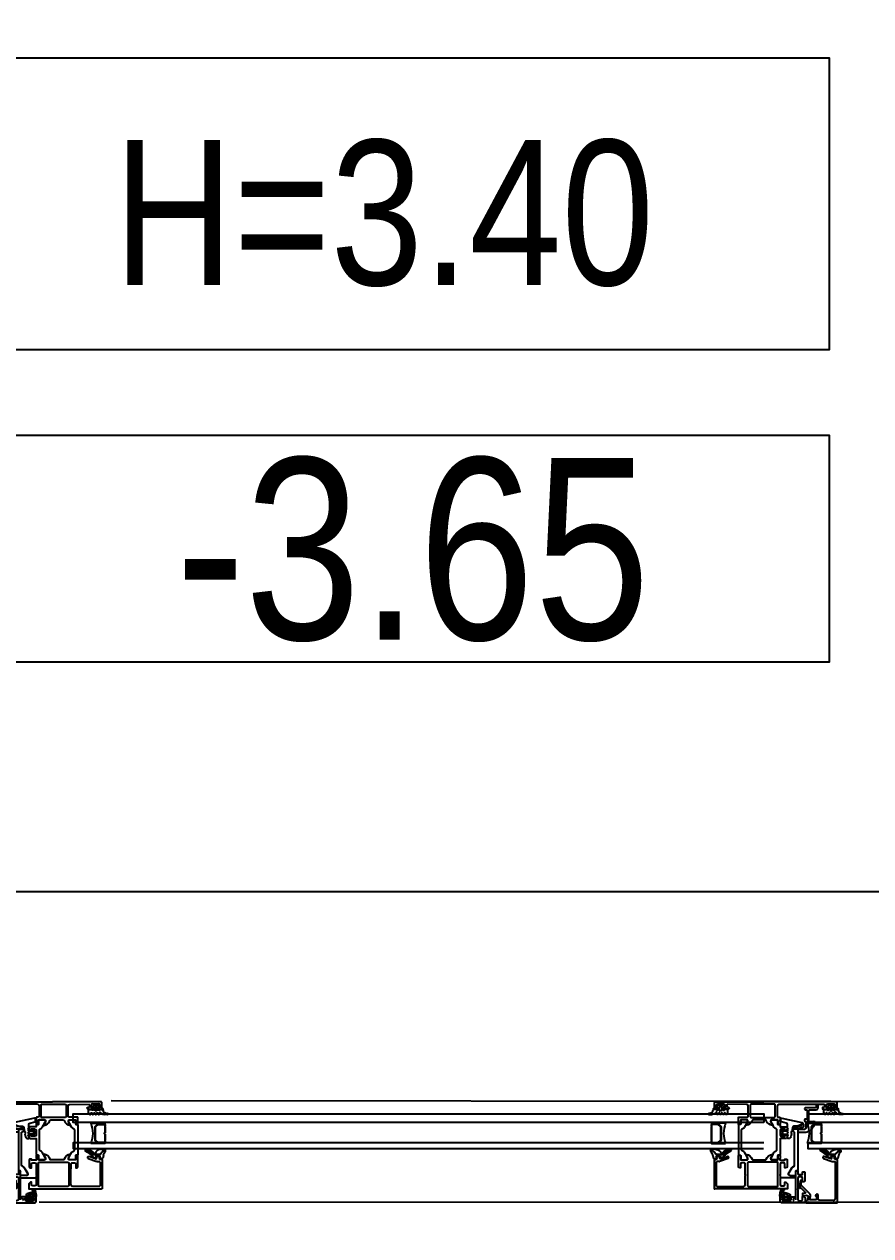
# Model space of a CAD drawing. Header units: metres. Extents: x 493 to 630, y -132 to -15.
# Drawn here: x 569.083 to 569.667, y -84.522 to -83.687 of the extents above; entities that cross this region are included whole.
import ezdxf
from ezdxf.enums import TextEntityAlignment as Align

# ---------------------------------------------------------------- set-up
doc = ezdxf.new("R2010")
doc.units = ezdxf.units.M
doc.header["$MEASUREMENT"] = 0
for name, color, linetype in [('a_cote_50', 9, 'Continuous'), ('a_cote_nivel', 9, 'Continuous'), ('a_indicatii', 7, 'Continuous'), ('a_sticla', 4, 'Continuous'), ('a_tamplarie_ferestre', 6, 'Continuous'), ('a_text', 7, 'Continuous'), ('a_vederi', 74, 'Continuous'), ('a_vederi subtiri', 124, 'Continuous')]:
    doc.layers.add(name, color=color, linetype=linetype)
doc.layers.add('a_suprafete', color=7, linetype='Continuous', plot=False)
doc.styles.add('ROMANS', font='ROMANS.shx', dxfattribs={"width": 0.75})
doc.styles.get("Standard").update_dxf_attribs({"font": 'ARIALN.TTF'})

# ---------------------------------------------------------------- blocks, each defined once
blk = doc.blocks.new('COTE_NIVEL_DRAFT')
at = {"layer": 'a_cote_nivel'}
blk.add_lwpolyline([(-27.5, -2.5), (27.5, -2.5), (27.5, -17.5), (-27.5, -17.5)], close=True, dxfattribs=at)
blk = doc.blocks.new('cota nivel')
at = {"layer": 'a_cote_nivel', "xscale": 1.272727272727934, "yscale": 1.272727272727934, "zscale": 1.272727272727934}
blk.add_blockref('COTE_NIVEL_DRAFT', (0, 12.73), dxfattribs=at)
at = {"layer": 'a_cote_nivel', "style": 'ROMANS', "width": 0.6}
blk.add_attdef('COTA', text='', height=15.27, dxfattribs=at).set_placement((0, 0), align=Align.MIDDLE_CENTER)
blk = doc.blocks.new('__4FAFA3F2_FC5C_44BB_A64D_ECB77A95FE74_')
at = {"layer": 'a_vederi subtiri'}
for p, q in [((-125.45, 67), (-125.45, 71)), ((-125.45, 61.5), (-125.45, 67)), ((-125.01, 71), (-125.01, 67)), ((-125.01, 66.81), (-125.01, 70.75)), ((-125.01, 67), (-125.01, 66.81)), ((-124.7, 66.81), (-124.7, 70.75)), ((-124.36, 71.5), (-123.26, 71.5)), ((-124.36, 71.14), (-119.03, 71.14)), ((-123.26, 71.5), (-123.04, 71.25)), ((-123.04, 71.25), (-122.83, 71.5)), ((-122.83, 71.5), (-118.89, 71.5)), ((-118.01, 71.5), (-114.08, 71.5)), ((-117.87, 71.14), (-112.54, 71.14)), ((-114.08, 71.5), (-113.86, 71.25)), ((-113.86, 71.25), (-113.64, 71.5)), ((-113.64, 71.5), (-112.54, 71.5)), ((-112.2, 70.75), (-112.2, 66.81)), ((-111.89, 67), (-111.89, 71)), ((-111.89, 70.75), (-111.89, 66.81)), ((-111.89, 66.81), (-111.89, 67)), ((-111.45, 71), (-111.45, 67)), ((-111.45, 67), (-111.45, 61.5)), ((-124.82, 66.28), (-123.45, 64.72)), ((-123.45, 64.72), (-124.82, 66.28)), ((-123.23, 64.97), (-124.6, 66.53)), ((-113.91, 64.86), (-122.99, 64.86)), ((-122.99, 64.5), (-113.91, 64.5)), ((-113.91, 64.5), (-122.99, 64.5)), ((-112.3, 66.53), (-113.67, 64.97)), ((-113.45, 64.72), (-112.08, 66.28)), ((-112.08, 66.28), (-113.45, 64.72))]:
    blk.add_line(p, q, dxfattribs=at)
at = {"layer": 'a_vederi subtiri', "extrusion": (2e-16, 2e-16, -1)}
for centre, radius, start, end in [((125.23, 71.03), 0.221, 352.37185, 187.62815), ((125.23, 66.97), 0.221, 172.37185, 7.62815), ((125.23, 66.97), 0.221, 172.37185, 7.62815), ((124.31, 70.79), 0.708, 356.44057, 85.93128), ((124.33, 70.77), 0.368, 356.44057, 85.93128), ((118.45, 71.68), 0.787, 223.03501, 316.96499), ((118.45, 71.76), 0.512, 210.75551, 329.24449), ((112.59, 70.79), 0.708, 94.06872, 183.55943), ((112.57, 70.77), 0.368, 94.06872, 183.55943), ((111.67, 71.03), 0.221, 352.37185, 187.62815), ((111.67, 66.97), 0.221, 172.37185, 7.62815), ((111.67, 66.97), 0.221, 172.37185, 7.62815), ((118.45, 44.3), 18.57, 67.85274, 112.14726), ((124.2, 66.8), 0.808, 319.63799, 0.51725), ((124.2, 66.8), 0.808, 319.63799, 0.51725), ((124.28, 66.81), 0.42, 319.63799, 0.51725), ((122.98, 65.12), 0.618, 270.77303, 319.8915), ((122.98, 65.12), 0.618, 270.77303, 319.8915), ((122.99, 65.18), 0.321, 270.77303, 319.8915), ((113.91, 65.18), 0.321, 220.1085, 269.22697), ((113.92, 65.12), 0.618, 220.1085, 269.22697), ((113.92, 65.12), 0.618, 220.1085, 269.22697), ((112.62, 66.81), 0.42, 179.48275, 220.36201), ((112.7, 66.8), 0.808, 179.48275, 220.36201), ((112.7, 66.8), 0.808, 179.48275, 220.36201)]:
    blk.add_arc(centre, radius, start, end, dxfattribs=at)
blk = doc.blocks.new('erge')
at = {"layer": 'a_tamplarie_ferestre'}
for p, q in [((405.41117, 126.14415), (405.41118, 126.09416)), ((405.42999, 126.11766), (405.42999, 126.12258)), ((405.43199, 126.11766), (405.43199, 126.12258)), ((405.46195, 126.11217), (405.46195, 126.11616)), ((405.45134, 126.05987), (405.47074, 126.05987)), ((405.45284, 126.06137), (405.46902, 126.06137))]:
    blk.add_line(p, q, dxfattribs=at)
at = {"layer": 'a_tamplarie_ferestre', "extrusion": (4.00051e-16, 2.00023e-16, -1)}
for points in [[(-405.41567, 126.14466), (-405.41167, 126.14465)], [(-405.41347, 126.14336), (-405.41517, 126.14336), (-405.41517, 126.14235), (-405.41567, 126.14235)], [(-405.41617, 126.14286), (-405.41617, 126.14416)], [(-405.41247, 126.13835), (-405.41247, 126.14235)], [(-405.41278, 126.11396), (-405.41277, 126.12266), (-405.41277, 126.13555)], [(-405.41327, 126.13605), (-405.41447, 126.13605)], [(-405.41567, 126.13835), (-405.41517, 126.13835), (-405.41517, 126.13736), (-405.41347, 126.13736)], [(-405.41497, 126.13555), (-405.41497, 126.13506)], [(-405.41547, 126.13456), (-405.41567, 126.13456)], [(-405.41617, 126.13506), (-405.41617, 126.13786)], [(-405.41518, 126.13159), (-405.41277, 126.13159)], [(-405.41277, 126.13019), (-405.41478, 126.13019)], [(-405.41528, 126.12969), (-405.41528, 126.12278)], [(-405.41668, 126.12578), (-405.41668, 126.13009)], [(-405.42478, 126.12478), (-405.42478, 126.12908)], [(-405.42528, 126.12958), (-405.42598, 126.12958), (-405.42837, 126.1282)], [(-405.43009, 126.12719), (-405.42629, 126.12939)], [(-405.43099, 126.12584), (-405.43047, 126.1268)], [(-405.41578, 126.12228), (-405.41618, 126.12228)], [(-405.41668, 126.12278), (-405.41668, 126.12358)], [(-405.42478, 126.12528), (-405.41718, 126.12528)], [(-405.41718, 126.12408), (-405.42258, 126.12408)], [(-405.42239, 126.10664), (-405.42545, 126.12042)], [(-405.42308, 126.12358), (-405.42308, 126.12278)], [(-405.42358, 126.12228), (-405.42428, 126.12228)], [(-405.42478, 126.12278), (-405.42478, 126.12308)], [(-405.42766, 126.12466), (-405.4249, 126.12466)], [(-405.42505, 126.12328), (-405.4255, 126.12328)], [(-405.42578, 126.12308), (-405.42766, 126.12308)], [(-405.42646, 126.12153), (-405.42759, 126.12158)], [(-405.42881, 126.11505), (-405.42785, 126.1185), (-405.42748, 126.12028)], [(-405.42796, 126.12338), (-405.42796, 126.12436)], [(-405.42847, 126.12308), (-405.42949, 126.12308)], [(-405.42912, 126.1204), (-405.42983, 126.1172)], [(-405.45934, 126.12146), (-405.45934, 126.12196)], [(-405.45984, 126.12246), (-405.46534, 126.12246)], [(-405.46084, 126.12096), (-405.45984, 126.12096)], [(-405.46134, 126.11816), (-405.46134, 126.12046)], [(-405.46284, 126.11996), (-405.46284, 126.11866)], [(-405.46634, 126.12146), (-405.46634, 126.12096), (-405.46384, 126.12096)], [(-405.47834, 126.12096), (-405.47634, 126.12096), (-405.47634, 126.12156), (-405.47744, 126.12266), (-405.48084, 126.12266), (-405.48085, 126.10606)], [(-405.47934, 126.11866), (-405.47934, 126.11996)], [(-405.41278, 126.10465), (-405.41278, 126.11396)], [(-405.4258, 126.10971), (-405.4249, 126.10632)], [(-405.43035, 126.11091), (-405.4291, 126.11045), (-405.42677, 126.11045)], [(-405.4288, 126.11399), (-405.43155, 126.11351)], [(-405.42999, 126.11766), (-405.45813, 126.11766)], [(-405.42999, 126.11766), (-405.42999, 126.11518)], [(-405.43042, 126.10836), (-405.43105, 126.10852), (-405.43105, 126.11044)], [(-405.43165, 126.11014), (-405.43146, 126.10804)], [(-405.45473, 126.11546), (-405.43199, 126.11546)], [(-405.43199, 126.11518), (-405.43199, 126.11546)], [(-405.43314, 126.11323), (-405.43521, 126.11286)], [(-405.43343, 126.10804), (-405.43325, 126.11014)], [(-405.43385, 126.11044), (-405.43385, 126.10852), (-405.43447, 126.10836)], [(-405.43645, 126.11044), (-405.43505, 126.11044), (-405.4347, 126.1108)], [(-405.43645, 126.11139), (-405.43645, 126.11044)], [(-405.45612, 126.11403), (-405.4556, 126.11495)], [(-405.45623, 126.11398), (-405.45572, 126.11489)], [(-405.46034, 126.11135), (-405.45667, 126.11347)], [(-405.46045, 126.1113), (-405.45679, 126.11341)], [(-405.45837, 126.11248), (-405.46076, 126.1111), (-405.46146, 126.1111)], [(-405.45863, 126.11716), (-405.45863, 126.11635)], [(-405.45866, 126.11638), (-405.45866, 126.11736)], [(-405.45877, 126.11616), (-405.45876, 126.11616)], [(-405.45896, 126.11766), (-405.46084, 126.11766)], [(-405.47864, 126.11616), (-405.45896, 126.11616)], [(-405.46366, 126.11616), (-405.46366, 126.10546)], [(-405.46384, 126.11766), (-405.47084, 126.11766)], [(-405.47184, 126.11766), (-405.47834, 126.11766)], [(-405.47664, 126.11246), (-405.47664, 126.11526)], [(-405.47864, 126.11296), (-405.47764, 126.11296), (-405.47764, 126.11196), (-405.47715, 126.11196)], [(-405.47764, 126.11526), (-405.47764, 126.11496)], [(-405.47814, 126.11446), (-405.47864, 126.11446)], [(-405.47965, 126.10796), (-405.47964, 126.11196)], [(-405.42441, 126.10595), (-405.42286, 126.10595)], [(-405.43169, 126.10627), (-405.43027, 126.10787)], [(-405.4316, 126.10764), (-405.4322, 126.10705)], [(-405.43269, 126.10705), (-405.43329, 126.10764)], [(-405.43462, 126.10787), (-405.4332, 126.10627)], [(-405.47965, 126.10546), (-405.47665, 126.10546), (-405.47665, 126.10746)], [(-405.47715, 126.10796), (-405.47765, 126.10796), (-405.47765, 126.10696), (-405.47865, 126.10696)]]:
    blk.add_lwpolyline(points, dxfattribs=at)
at = {"layer": 'a_tamplarie_ferestre', "extrusion": (3.00051e-16, 2.00018e-16, -1)}
for points in [[(-405.41647, 126.14311), (-405.41647, 126.14501), (-405.41557, 126.14501)], [(-405.41597, 126.14541), (-405.41694, 126.14548)], [(-405.4192, 126.14438), (-405.41854, 126.14378)], [(-405.41887, 126.14291), (-405.41956, 126.14291)], [(-405.41899, 126.14746), (-405.41912, 126.14854)], [(-405.41997, 126.14855), (-405.41997, 126.14615)], [(-405.41317, 126.13969), (-405.41317, 126.14132)], [(-405.41332, 126.14168), (-405.41436, 126.14272)], [(-405.41436, 126.13829), (-405.41332, 126.13933)], [(-405.41437, 126.14081), (-405.41437, 126.14021)], [(-405.41677, 126.14131), (-405.41487, 126.14131)], [(-405.41487, 126.13971), (-405.41677, 126.13971)], [(-405.41516, 126.14211), (-405.41647, 126.14211)], [(-405.41647, 126.13891), (-405.41517, 126.13891)], [(-405.41647, 126.13581), (-405.41647, 126.13791)], [(-405.41979, 126.13617), (-405.41877, 126.13551), (-405.41677, 126.13551)], [(-405.41727, 126.14021), (-405.41727, 126.14081)], [(-405.4197, 126.14213), (-405.41904, 126.14188)], [(-405.41904, 126.14113), (-405.4197, 126.14088)], [(-405.4197, 126.14013), (-405.41904, 126.13988)], [(-405.41904, 126.13913), (-405.4197, 126.13888)], [(-405.4197, 126.13813), (-405.41904, 126.13788)], [(-405.41904, 126.13713), (-405.41971, 126.13688)]]:
    blk.add_lwpolyline(points, dxfattribs=at)
at = {"layer": 'a_tamplarie_ferestre'}
for points in [[(405.44389, 126.14621), (405.44438, 126.14619)], [(405.44389, 126.1441), (405.44389, 126.14616)], [(405.44439, 126.14619), (405.4439, 126.14621)], [(405.44744, 126.13907), (405.44744, 126.1431)], [(405.44744, 126.1431), (405.44744, 126.13907)], [(405.44823, 126.14568), (405.45016, 126.14524)], [(405.44854, 126.14307), (405.44854, 126.14087)], [(405.44978, 126.14325), (405.44888, 126.14337)], [(405.45039, 126.14489), (405.45012, 126.14349)], [(405.44569, 126.13638), (405.44724, 126.13847)], [(405.44724, 126.13847), (405.44569, 126.13638)], [(405.44874, 126.14059), (405.44975, 126.14023)], [(405.44994, 126.13994), (405.44994, 126.13969)], [(405.44723, 126.06636), (405.44568, 126.06845)], [(405.44569, 126.06845), (405.44724, 126.06636)], [(405.44389, 126.06073), (405.44389, 126.05867)], [(405.44744, 126.06575), (405.44744, 126.06173)], [(405.44744, 126.06173), (405.44744, 126.06575)], [(405.44823, 126.05915), (405.45016, 126.05958)], [(405.44854, 126.06176), (405.44854, 126.06395)], [(405.44874, 126.06423), (405.44974, 126.0646)], [(405.44978, 126.06157), (405.44888, 126.06146)], [(405.44994, 126.06488), (405.44994, 126.06514)], [(405.45038, 126.05994), (405.45011, 126.06133)], [(405.44439, 126.05863), (405.44389, 126.05861)], [(405.44389, 126.05861), (405.44438, 126.05863)]]:
    blk.add_lwpolyline(points, dxfattribs=at)
at = {"layer": 'a_tamplarie_ferestre', "extrusion": (6.00039e-16, 4.00035e-16, -1)}
for points in [[(-405.45034, 126.14295), (-405.44934, 126.14295)], [(-405.45084, 126.14445), (-405.45084, 126.14345)], [(-405.48034, 126.14496), (-405.45134, 126.14495)], [(-405.45234, 126.14145), (-405.45234, 126.14295)], [(-405.45284, 126.14345), (-405.47778, 126.14346)], [(-405.47984, 126.12357), (-405.47984, 126.12346), (-405.48084, 126.12346), (-405.48084, 126.14446)], [(-405.44884, 126.14245), (-405.44884, 126.14145)], [(-405.45057, 126.14028), (-405.44887, 126.13563)], [(-405.44934, 126.14095), (-405.4501, 126.14095)], [(-405.44934, 126.13495), (-405.44966, 126.13495)], [(-405.45013, 126.13528), (-405.45231, 126.14127)], [(-405.47928, 126.14189), (-405.47886, 126.13224)], [(-405.47531, 126.13022), (-405.47594, 126.12986), (-405.47594, 126.13046), (-405.47834, 126.13046)], [(-405.47836, 126.13176), (-405.47553, 126.13176)], [(-405.47822, 126.12595), (-405.47628, 126.12647)], [(-405.47884, 126.12996), (-405.47884, 126.12643)], [(-405.46778, 126.11986), (-405.46561, 126.11986)], [(-405.46561, 126.11936), (-405.46673, 126.11936)], [(-405.46744, 126.11896), (-405.47073, 126.11896)], [(-405.47483, 126.12608), (-405.46919, 126.12044)], [(-405.47038, 126.11979), (-405.47336, 126.12278)], [(-405.4708, 126.11913), (-405.47042, 126.11947)], [(-405.47421, 126.12247), (-405.47432, 126.12121)], [(-405.47481, 126.12076), (-405.47575, 126.12076)], [(-405.47585, 126.12087), (-405.4756, 126.12371)], [(-405.47686, 126.12476), (-405.47947, 126.12406)]]:
    blk.add_lwpolyline(points, dxfattribs=at)
at = {"layer": 'a_tamplarie_ferestre', "extrusion": (2.00051e-16, 2.00012e-16, -1)}
for points in [[(-405.42736, 126.10545), (-405.42835, 126.10545), (-405.42835, 126.10975)], [(-405.42885, 126.11025), (-405.42968, 126.11025)], [(-405.43064, 126.10951), (-405.43085, 126.10875), (-405.42985, 126.10875), (-405.42985, 126.10645)], [(-405.43485, 126.10645), (-405.43485, 126.10875), (-405.43385, 126.10875), (-405.43405, 126.10951)], [(-405.43501, 126.11025), (-405.43585, 126.11025)], [(-405.43635, 126.10975), (-405.43635, 126.10545), (-405.44744, 126.10546)], [(-405.45145, 126.10575), (-405.45145, 126.10875), (-405.45065, 126.10875), (-405.45065, 126.10975)], [(-405.45115, 126.11025), (-405.45565, 126.11026)], [(-405.46815, 126.10876), (-405.46665, 126.10876), (-405.46665, 126.10936), (-405.46775, 126.11046), (-405.47115, 126.11046), (-405.47122, 126.06044)], [(-405.47298, 126.10667), (-405.47471, 126.11171)], [(-405.47524, 126.11051), (-405.47375, 126.10649)], [(-405.47625, 126.11066), (-405.47543, 126.11066)], [(-405.47568, 126.11246), (-405.47605, 126.11246)], [(-405.47635, 126.11216), (-405.47635, 126.11131)], [(-405.47635, 126.10836), (-405.47635, 126.11056)], [(-405.4765, 126.11116), (-405.47759, 126.11116)], [(-405.47705, 126.11029), (-405.47705, 126.10866)], [(-405.47825, 126.11069), (-405.47745, 126.11069)], [(-405.47779, 126.1113), (-405.47791, 126.11211)], [(-405.47825, 126.1122), (-405.47898, 126.11142)], [(-405.47845, 126.10846), (-405.47845, 126.11049)], [(-405.47925, 126.11074), (-405.47925, 126.10826)], [(-405.41275, 126.10155), (-405.41275, 126.08535)], [(-405.42145, 126.10205), (-405.41325, 126.10205)], [(-405.41409, 126.10345), (-405.42125, 126.10345)], [(-405.42175, 126.10395), (-405.42175, 126.10495)], [(-405.42195, 126.08535), (-405.42195, 126.10155)], [(-405.42225, 126.10545), (-405.42365, 126.10545)], [(-405.42365, 126.10375), (-405.42365, 126.09945)], [(-405.42366, 126.09987), (-405.42366, 126.10334)], [(-405.42653, 126.10387), (-405.42377, 126.10387)], [(-405.42392, 126.10525), (-405.42437, 126.10525)], [(-405.42416, 126.10384), (-405.42656, 126.10384)], [(-405.42465, 126.10545), (-405.42653, 126.10545)], [(-405.42882, 126.10126), (-405.42519, 126.09917)], [(-405.42683, 126.10515), (-405.42683, 126.10417)], [(-405.42686, 126.10414), (-405.42686, 126.10495)], [(-405.42989, 126.10274), (-405.42939, 126.10186)], [(-405.44403, 126.10325), (-405.43076, 126.10325)], [(-405.43085, 126.10545), (-405.43385, 126.10545)], [(-405.4454, 126.10186), (-405.4449, 126.10274)], [(-405.44961, 126.09917), (-405.44597, 126.10127)], [(-405.44794, 126.10496), (-405.44794, 126.10415)], [(-405.44797, 126.10417), (-405.44797, 126.10515)], [(-405.44824, 126.10385), (-405.45064, 126.10385)], [(-405.44827, 126.10545), (-405.45015, 126.10545)], [(-405.45103, 126.10387), (-405.44827, 126.10387)], [(-405.45042, 126.10525), (-405.45087, 126.10525)], [(-405.45114, 126.10335), (-405.45114, 126.09987)], [(-405.45115, 126.09945), (-405.45115, 126.10375)], [(-405.45285, 126.10345), (-405.45285, 126.08345)], [(-405.45315, 126.10775), (-405.45315, 126.10645)], [(-405.46905, 126.10396), (-405.45335, 126.10395)], [(-405.45665, 126.10926), (-405.45665, 126.10876), (-405.45415, 126.10876)], [(-405.45415, 126.10546), (-405.46115, 126.10546)], [(-405.46215, 126.10546), (-405.46815, 126.10546)], [(-405.46915, 126.10646), (-405.46915, 126.10776)], [(-405.46955, 126.08346), (-405.46955, 126.10346)], [(-405.47576, 126.10523), (-405.47244, 126.10581)], [(-405.47383, 126.10636), (-405.47504, 126.10614)], [(-405.47525, 126.10634), (-405.47525, 126.10776)], [(-405.47575, 126.10826), (-405.47625, 126.10826)], [(-405.47635, 126.10761), (-405.47635, 126.10572)], [(-405.47759, 126.10776), (-405.4765, 126.10776)], [(-405.47745, 126.10826), (-405.47825, 126.10826)], [(-405.47798, 126.1068), (-405.47779, 126.10761)], [(-405.47904, 126.10765), (-405.47832, 126.10673)], [(-405.42365, 126.09545), (-405.42365, 126.08665)], [(-405.42415, 126.09895), (-405.42485, 126.09895), (-405.42724, 126.10033)], [(-405.44735, 126.10018), (-405.44735, 126.10022)], [(-405.44754, 126.10034), (-405.44995, 126.09895), (-405.45065, 126.09895)], [(-405.45115, 126.08668), (-405.45115, 126.09541)], [(-405.41325, 126.08485), (-405.42145, 126.08485)], [(-405.41295, 126.08245), (-405.41287, 126.06897)], [(-405.42115, 126.08345), (-405.41395, 126.08345)], [(-405.42165, 126.07715), (-405.42165, 126.08295)], [(-405.42365, 126.07665), (-405.42215, 126.07665)], [(-405.42365, 126.08265), (-405.42365, 126.07835)], [(-405.42366, 126.08224), (-405.42366, 126.07876)], [(-405.42377, 126.07823), (-405.42653, 126.07823)], [(-405.42438, 126.07685), (-405.42392, 126.07685)], [(-405.42724, 126.08177), (-405.42485, 126.08315), (-405.42415, 126.08315)], [(-405.42416, 126.07826), (-405.42656, 126.07826)], [(-405.42653, 126.07665), (-405.42465, 126.07665)], [(-405.42882, 126.08084), (-405.42519, 126.08294)], [(-405.42683, 126.07793), (-405.42683, 126.07695)], [(-405.42686, 126.07796), (-405.42686, 126.07715)], [(-405.42736, 126.07665), (-405.44744, 126.07665)], [(-405.4299, 126.07935), (-405.42939, 126.08025)], [(-405.44403, 126.07885), (-405.43076, 126.07885)], [(-405.4454, 126.08025), (-405.4449, 126.07935)], [(-405.44961, 126.08294), (-405.44598, 126.08084)], [(-405.45065, 126.08315), (-405.44995, 126.08315), (-405.44755, 126.08177)], [(-405.44794, 126.07715), (-405.44794, 126.07796)], [(-405.44797, 126.07695), (-405.44797, 126.07793)], [(-405.44824, 126.07826), (-405.45064, 126.07826)], [(-405.44827, 126.07823), (-405.45103, 126.07823)], [(-405.45015, 126.07665), (-405.44827, 126.07665)], [(-405.45087, 126.07685), (-405.45042, 126.07685)], [(-405.45114, 126.07877), (-405.45114, 126.08224)], [(-405.45115, 126.07835), (-405.45115, 126.08265)], [(-405.45565, 126.07666), (-405.45115, 126.07665)], [(-405.45315, 126.08045), (-405.45315, 126.07915)], [(-405.45335, 126.08295), (-405.46905, 126.08296)], [(-405.46115, 126.08146), (-405.45415, 126.08145)], [(-405.45415, 126.07815), (-405.45665, 126.07816), (-405.45665, 126.07766)], [(-405.46845, 126.08146), (-405.46215, 126.08146)], [(-405.46952, 126.06187), (-405.46945, 126.08046)]]:
    blk.add_lwpolyline(points, dxfattribs=at)
at = {"layer": 'a_tamplarie_ferestre', "extrusion": (-1.5e-15, -8.75965e-20, -1)}
blk.add_lwpolyline([(-405.41118, 126.06044), (-405.41118, 126.09416)], dxfattribs=at)
at = {"layer": 'a_tamplarie_ferestre', "extrusion": (4.00051e-16, -2.00023e-16, -1)}
for points in [[(-405.41327, 126.06877), (-405.41447, 126.06877)], [(-405.41497, 126.06927), (-405.41497, 126.06977)], [(-405.41547, 126.07027), (-405.41567, 126.07027)], [(-405.41617, 126.06977), (-405.41617, 126.06697)], [(-405.41567, 126.06017), (-405.41167, 126.06017)], [(-405.41247, 126.06647), (-405.41247, 126.06247)], [(-405.41567, 126.06647), (-405.41517, 126.06647), (-405.41517, 126.06747), (-405.41347, 126.06747)], [(-405.41347, 126.06147), (-405.41517, 126.06147), (-405.41517, 126.06247), (-405.41567, 126.06247)], [(-405.41617, 126.06197), (-405.41617, 126.06067)]]:
    blk.add_lwpolyline(points, dxfattribs=at)
at = {"layer": 'a_tamplarie_ferestre', "extrusion": (3.00051e-16, -2.00018e-16, -1)}
for points in [[(-405.41647, 126.06902), (-405.41647, 126.06692)], [(-405.41979, 126.06866), (-405.41877, 126.06932), (-405.41677, 126.06932)], [(-405.41904, 126.06769), (-405.41971, 126.06795)], [(-405.41317, 126.06514), (-405.41317, 126.0635)], [(-405.41436, 126.06654), (-405.41332, 126.06549)], [(-405.41332, 126.06315), (-405.41436, 126.06211)], [(-405.41437, 126.06402), (-405.41437, 126.06462)], [(-405.41487, 126.06512), (-405.41677, 126.06512)], [(-405.41677, 126.06352), (-405.41487, 126.06352)], [(-405.41647, 126.06592), (-405.41516, 126.06592)], [(-405.41516, 126.06272), (-405.41647, 126.06272)], [(-405.41647, 126.06172), (-405.41647, 126.05982), (-405.41557, 126.05982)], [(-405.41597, 126.05942), (-405.41694, 126.05934)], [(-405.41727, 126.06462), (-405.41727, 126.06402)], [(-405.41919, 126.06044), (-405.41854, 126.06105)], [(-405.41887, 126.06192), (-405.41956, 126.06192)], [(-405.4197, 126.06669), (-405.41904, 126.06695)], [(-405.41904, 126.06569), (-405.4197, 126.06595)], [(-405.4197, 126.06469), (-405.41904, 126.06495)], [(-405.41904, 126.06369), (-405.4197, 126.06395)], [(-405.4197, 126.06269), (-405.41904, 126.06295)], [(-405.41899, 126.05736), (-405.41912, 126.05629)], [(-405.41997, 126.05628), (-405.41997, 126.05868)]]:
    blk.add_lwpolyline(points, dxfattribs=at)
at = {"layer": 'a_tamplarie_ferestre', "extrusion": (6.00039e-16, -4.00035e-16, -1)}
for points in [[(-405.45057, 126.06454), (-405.44887, 126.0692)], [(-405.44934, 126.06987), (-405.44966, 126.06987)], [(-405.45013, 126.06954), (-405.45231, 126.06355)], [(-405.44884, 126.06237), (-405.44884, 126.06337)], [(-405.44934, 126.06387), (-405.4501, 126.06387)], [(-405.45034, 126.06187), (-405.44934, 126.06187)], [(-405.45084, 126.06037), (-405.45084, 126.06137)], [(-405.45234, 126.06338), (-405.45234, 126.06187)]]:
    blk.add_lwpolyline(points, dxfattribs=at)
at = {"layer": 'a_tamplarie_ferestre'}
for centre, radius, start, end in [((405.41167, 126.14415), 0.0005, 90.00335, 180.00335), ((405.41567, 126.14416), 0.0005, 0.00335, 90.00335), ((405.41647, 126.14261), 0.0005, 270.05998, 89.94672), ((405.41676, 126.14773), 0.00225, 274.6022, 353.2816), ((405.41887, 126.14341), 0.0005, 132.04129, 269.94552), ((405.44434, 126.14519), 0.001, 27.72365, 87.27835), ((405.44876, 126.14752), 0.004, 207.72365, 240.67465), ((405.44936, 126.15063), 0.00508, 226.44463, 257.15146), ((405.44644, 126.1431), 0.001, 0.00335, 68.60689), ((405.44884, 126.14307), 0.0003, 82.79567, 180.00335), ((405.44934, 126.14245), 0.0005, 90.00382, 180.00265), ((405.45134, 126.14445), 0.0005, 90.00428, 180.00219), ((405.48034, 126.14446), 0.0005, 0.00366, 90.00313), ((405.41487, 126.14081), 0.0005, 90.02382, 179.98287), ((405.41487, 126.14021), 0.0005, 180.02298, 269.98371), ((405.41516, 126.14241), 0.0003, 170.2637, 270.00335), ((405.41517, 126.13861), 0.0003, 90.00335, 189.74131), ((405.41547, 126.13506), 0.0005, 180.00335, 270.00335), ((405.41567, 126.14286), 0.0005, 270.00335, 0.00335), ((405.41567, 126.13786), 0.0005, 0.00335, 90.00335), ((405.41567, 126.13506), 0.0005, 270.00335, 0.00335), ((405.41647, 126.13841), 0.0005, 270.05994, 89.94675), ((405.41677, 126.14081), 0.0005, 0.01969, 89.98701), ((405.41677, 126.14021), 0.0005, 270.00303, 0.00366), ((405.41919, 126.14151), 0.0004, 110.96875, 249.03794), ((405.41919, 126.13951), 0.0004, 110.96875, 249.03794), ((405.41919, 126.13751), 0.0004, 110.96875, 249.03794), ((405.4506, 126.13277), 0.0061, 143.70018, 176.60584), ((405.45986, 126.12627), 0.01634, 133.55448, 153.26399), ((405.44623, 126.1397), 0.000476, 308.57187, 72.08728), ((405.44644, 126.13907), 0.001, 322.98787, 0.00335), ((405.44884, 126.14087), 0.0003, 180.00335, 250.00351), ((405.44934, 126.14145), 0.0005, 180.00424, 270.00246), ((405.44934, 126.13545), 0.0005, 159.99193, 270.00335), ((405.44966, 126.13545), 0.0005, 270.00335, 339.99309), ((405.45184, 126.14145), 0.0005, 339.99309, 0.00335), ((405.41518, 126.13009), 0.0015, 0.00334, 90.00334), ((405.42579, 126.12852), 0.001, 60.00344, 180.00335), ((405.42959, 126.12633), 0.001, 28.28993, 60.00344), ((405.47589, 126.12502), 0.0015, 75.00355, 135.00414), ((405.47566, 126.13096), 0.000809, 98.82272, 244.90644), ((405.41578, 126.12278), 0.0005, 180.00335, 270.00335), ((405.41618, 126.12278), 0.0005, 270.00335, 0.00335), ((405.42358, 126.12278), 0.0005, 180.01649, 269.9902), ((405.42428, 126.12278), 0.0005, 270.00335, 0.00335), ((405.42711, 126.12022), 0.000372, 8.75716, 186.33859), ((405.42766, 126.12436), 0.0003, 0.00335, 90.00335), ((405.42766, 126.12338), 0.0003, 270.00335, 0.00335), ((405.42847, 126.12358), 0.0005, 180.00335, 270.00606), ((405.42748, 126.12298), 0.00452, 355.00232, 39.20018), ((405.46084, 126.12046), 0.0005, 0.00731, 89.99896), ((405.46084, 126.11816), 0.0005, 270.01418, 359.99252), ((405.46384, 126.11996), 0.001, 90.01304, 179.99364), ((405.46384, 126.11866), 0.001, 180.01439, 269.99405), ((405.4656, 126.11961), 0.00025, 86.44795, 273.55874), ((405.46744, 126.11927), 0.000319, 210.75719, 271.0396), ((405.47073, 126.11906), 0.0001, 270.00335, 47.8593), ((405.47481, 126.12126), 0.0005, 185.00311, 270.00318), ((405.47575, 126.12086), 0.0001, 270.00335, 5.05672), ((405.47834, 126.11996), 0.001, 359.99434, 90.01236), ((405.47834, 126.11866), 0.001, 269.99799, 0.01045), ((405.47937, 126.12359), 0.000477, 357.83401, 77.17572), ((405.42677, 126.10945), 0.001, 90.00411, 165.00166), ((405.42897, 126.11498), 0.001, 165.00444, 260.00102), ((405.43099, 126.11518), 0.001, 180.00335, 0.00335), ((405.43055, 126.11044), 0.0005, 0.00241, 112.50447), ((405.43244, 126.1139), 0.000971, 204.00928, 315.99742), ((405.43245, 126.11014), 0.0008, 0.00335, 180.00335), ((405.43435, 126.11044), 0.0005, 45.00305, 180.00401), ((405.45473, 126.11446), 0.001, 29.3097, 90.00335), ((405.47134, 126.11818), 0.000725, 226.39922, 313.60747), ((405.47543, 126.11046), 0.0002, 90.00578, 164.31472), ((405.47625, 126.11056), 0.0001, 0.00484, 90.00185), ((405.4765, 126.11131), 0.00015, 179.99841, 270.00829), ((405.47745, 126.11029), 0.0004, 90.00464, 180.00133), ((405.47759, 126.11136), 0.0002, 270.00592, 345.00101), ((405.47814, 126.11496), 0.0005, 180.01766, 269.98903), ((405.47825, 126.11049), 0.0002, 0.00203, 90.00381), ((405.47864, 126.11496), 0.0005, 269.98804, 0.01515), ((405.47865, 126.11196), 0.001, 359.9963, 90.00864), ((405.41325, 126.10155), 0.0005, 90.00335, 180.00335), ((405.41432, 126.10502), 0.00159, 193.79515, 261.78125), ((405.42125, 126.10395), 0.0005, 270.00335, 0.00335), ((405.42145, 126.10155), 0.0005, 0.00335, 90.00335), ((405.42391, 126.10553), 0.000279, 196.42322, 271.16794), ((405.42377, 126.10375), 0.00012, 90.00335, 180.00335), ((405.42438, 126.10553), 0.000279, 268.84048, 343.57875), ((405.42656, 126.10414), 0.0003, 270.00583, 0.00583), ((405.43085, 126.10645), 0.001, 180.00143, 270.00482), ((405.43076, 126.10225), 0.001, 90.00583, 150.69947), ((405.43196, 126.108), 0.0005, 174.89694, 225.05276), ((405.43245, 126.10729), 0.000348, 224.7305, 315.27619), ((405.43294, 126.108), 0.0005, 314.95398, 5.10929), ((405.43385, 126.10645), 0.001, 270.01009, 359.99704), ((405.44403, 126.10225), 0.001, 29.31218, 90.00583), ((405.44824, 126.10415), 0.0003, 180.00583, 270.00583), ((405.45041, 126.10553), 0.000279, 196.42794, 271.16622), ((405.45088, 126.10553), 0.000279, 268.83876, 343.58347), ((405.45103, 126.10375), 0.00012, 0.00325, 90.00335), ((405.45115, 126.10575), 0.0003, 270.02898, 359.97421), ((405.45335, 126.10345), 0.0005, 90.00366, 180.00303), ((405.45415, 126.10775), 0.001, 90.00835, 179.99833), ((405.45415, 126.10646), 0.001, 180.00671, 269.99998), ((405.46165, 126.10598), 0.000725, 226.39177, 313.61492), ((405.46815, 126.10776), 0.001, 0.0083, 89.99796), ((405.46815, 126.10646), 0.001, 270.00605, 0.00021), ((405.46905, 126.10346), 0.0005, 0.00366, 90.00303), ((405.47283, 126.10725), 0.000686, 143.86212, 269.51903), ((405.47284, 126.10672), 0.00015, 262.50731, 340.98715), ((405.47385, 126.10646), 0.0001, 159.69119, 259.68109), ((405.47505, 126.10634), 0.0002, 268.13842, 0.00434), ((405.47625, 126.10836), 0.0001, 269.9952, 0.01206), ((405.4765, 126.10761), 0.00015, 89.99943, 180.00727), ((405.47745, 126.10866), 0.0004, 180.0029, 270.00436), ((405.47759, 126.10756), 0.0002, 15.00621, 90.0006), ((405.47825, 126.10846), 0.0002, 270.00314, 0.00356), ((405.47865, 126.10796), 0.001, 269.99725, 0.00944), ((405.42415, 126.09945), 0.0005, 180.00335, 270.00335), ((405.42415, 126.09545), 0.0005, 107.75034, 180.00335), ((405.45065, 126.09945), 0.0005, 270.00274, 0.00482), ((405.45065, 126.09541), 0.0005, 0.00335, 72.71379), ((405.41325, 126.08535), 0.0005, 180.00335, 270.00335), ((405.42145, 126.08535), 0.0005, 270.00335, 0.00335), ((405.42415, 126.08665), 0.0005, 180.00335, 252.25635), ((405.45065, 126.08668), 0.0005, 286.95775, 0.00335), ((405.41395, 126.08245), 0.001, 90.00448, 180.00221), ((405.42115, 126.08295), 0.0005, 0.00293, 90.00376), ((405.42415, 126.08265), 0.0005, 90.00335, 180.00335), ((405.42377, 126.07835), 0.00012, 180.00335, 270.00335), ((405.42392, 126.07657), 0.000279, 88.83876, 163.58347), ((405.42465, 126.0821), 0.001, 57.27633, 171.82174), ((405.42416, 126.07876), 0.0005, 180.00304, 270.00365), ((405.42438, 126.07657), 0.000279, 16.42794, 91.16622), ((405.42736, 126.07715), 0.0005, 180.00304, 270.00365), ((405.42807, 126.07954), 0.0015, 27.9976, 60.00335), ((405.44673, 126.07954), 0.0015, 120.00334, 152.00909), ((405.44744, 126.07715), 0.0005, 270.00304, 0.00365), ((405.45015, 126.0821), 0.001, 8.18495, 122.73036), ((405.45042, 126.07658), 0.000279, 88.84048, 163.57875), ((405.45063, 126.07877), 0.000505, 270.57031, 0.57092), ((405.45065, 126.08265), 0.0005, 0.00187, 90.00395), ((405.45088, 126.07658), 0.000279, 16.42322, 91.16794), ((405.45103, 126.07835), 0.00012, 270.00335, 0.00345), ((405.45335, 126.08345), 0.0005, 180.00366, 270.00303), ((405.45415, 126.08045), 0.001, 90.00157, 180.00513), ((405.45415, 126.07915), 0.001, 180.00453, 270.00227), ((405.46165, 126.08093), 0.000725, 46.39921, 133.60748), ((405.46845, 126.08046), 0.001, 0.00369, 90.003), ((405.46905, 126.08346), 0.0005, 270.00366, 0.00303), ((405.41547, 126.06977), 0.0005, 89.99665, 179.99665), ((405.41567, 126.06977), 0.0005, 359.99665, 89.99665), ((405.41918, 126.06732), 0.0004, 110.96206, 249.03125), ((405.4506, 126.07206), 0.0061, 183.39416, 216.29982), ((405.45986, 126.07856), 0.01634, 206.73601, 226.44552), ((405.44934, 126.06937), 0.0005, 89.99665, 200.00807), ((405.44966, 126.06937), 0.0005, 20.00691, 89.99665), ((405.41167, 126.06067), 0.0005, 179.99665, 269.99665), ((405.41487, 126.06462), 0.0005, 90.01629, 179.97702), ((405.41487, 126.06402), 0.0005, 180.01713, 269.97618), ((405.41516, 126.06622), 0.0003, 170.25869, 269.99665), ((405.41516, 126.06242), 0.0003, 89.99665, 189.7363), ((405.41567, 126.06697), 0.0005, 269.99665, 359.99665), ((405.41567, 126.06197), 0.0005, 359.99665, 89.99665), ((405.41567, 126.06067), 0.0005, 269.99665, 359.99665), ((405.41647, 126.06642), 0.0005, 270.05325, 89.94006), ((405.41647, 126.06222), 0.0005, 270.05328, 89.94002), ((405.41677, 126.06462), 0.0005, 359.99634, 89.99697), ((405.41677, 126.06402), 0.0005, 270.01299, 359.98031), ((405.41675, 126.0571), 0.00225, 6.7184, 85.3978), ((405.41887, 126.06142), 0.0005, 90.05448, 227.95871), ((405.41918, 126.06532), 0.0004, 110.96206, 249.03125), ((405.41918, 126.06332), 0.0004, 110.96206, 249.03125), ((405.44876, 126.05731), 0.004, 119.32535, 152.27635), ((405.44623, 126.06512), 0.000476, 287.91272, 51.42813), ((405.44644, 126.06173), 0.001, 291.39311, 359.99665), ((405.44644, 126.06575), 0.001, 359.99665, 37.01213), ((405.44884, 126.06395), 0.0003, 109.99649, 179.99665), ((405.44884, 126.06176), 0.0003, 179.99665, 277.20433), ((405.44934, 126.06337), 0.0005, 89.99754, 179.99576), ((405.44934, 126.06237), 0.0005, 179.99735, 269.99618), ((405.45134, 126.06037), 0.0005, 179.99781, 269.99572), ((405.45184, 126.06338), 0.0005, 359.99665, 20.00691), ((405.47072, 126.06037), 0.0005, 266.969, 3.94299), ((405.44434, 126.05963), 0.001, 272.72165, 332.27635), ((405.44936, 126.0542), 0.00508, 102.84854, 133.55537)]:
    blk.add_arc(centre, radius, start, end, dxfattribs=at)
at = {"layer": 'a_tamplarie_ferestre', "extrusion": (4.00051e-16, 2.00023e-16, -1)}
for centre, radius, start, end in [((-405.41347, 126.14235), 0.001, 359.99665, 89.99665), ((-405.41347, 126.13835), 0.001, 269.99665, 359.99665), ((-405.41327, 126.13555), 0.0005, 359.99665, 89.99665), ((-405.41447, 126.13555), 0.0005, 89.99665, 179.99665), ((-405.41478, 126.12969), 0.0005, 89.99665, 179.99665), ((-405.42528, 126.12908), 0.0005, 359.99665, 89.99665), ((-405.41718, 126.12578), 0.0005, 269.97034, 0.01598), ((-405.41718, 126.12358), 0.0005, 359.99665, 89.99665), ((-405.42258, 126.12358), 0.0005, 89.96801, 180.0253), ((-405.4249, 126.12478), 0.00012, 269.99665, 359.99665), ((-405.42504, 126.123), 0.000279, 16.41653, 91.16124), ((-405.42691, 126.1201), 0.0015, 12.49801, 72.49616), ((-405.42551, 126.123), 0.000279, 88.83378, 163.57206), ((-405.41812, 126.11534), 0.00989, 150.63914, 180.58129), ((-405.42765, 126.12008), 0.0015, 87.49692, 167.49644), ((-405.42949, 126.12258), 0.0005, 89.99394, 179.99665), ((-405.45984, 126.12196), 0.0005, 359.9935, 89.99762), ((-405.45984, 126.12146), 0.0005, 269.99923, 359.99407), ((-405.46534, 126.12146), 0.001, 89.98137, 180.00845), ((-405.42909, 126.11517), 0.0003, 214.82616, 337.4968), ((-405.42687, 126.11671), 0.003, 170.65326, 214.82616), ((-405.43495, 126.11139), 0.0015, 99.99751, 179.99558), ((-405.45742, 126.11477), 0.0015, 299.99665, 330.6903), ((-405.45754, 126.11471), 0.0015, 299.99665, 330.6903), ((-405.45813, 126.11716), 0.0005, 89.99665, 179.99665), ((-405.4583, 126.11236), 0.000138, 25.15446, 119.99665), ((-405.45896, 126.11736), 0.0003, 359.99665, 89.99665), ((-405.46095, 126.11217), 0.001, 179.99665, 299.99665), ((-405.47714, 126.11526), 0.0005, 359.99665, 179.99665), ((-405.47715, 126.11246), 0.0005, 270.0098, 359.98351), ((-405.42286, 126.10645), 0.0005, 269.99859, 22.49437), ((-405.42441, 126.10645), 0.0005, 194.99657, 269.99665), ((-405.43049, 126.10807), 0.0003, 318.35072, 74.99601), ((-405.43245, 126.10692), 0.001, 220.90638, 319.08692), ((-405.4344, 126.10807), 0.0003, 105.00639, 221.63593), ((-405.47715, 126.10746), 0.0005, 0.01174, 89.98506), ((-405.47965, 126.10696), 0.0015, 216.84038, 270.00045)]:
    blk.add_arc(centre, radius, start, end, dxfattribs=at)
at = {"layer": 'a_tamplarie_ferestre', "extrusion": (3.00051e-16, 2.00018e-16, -1)}
for centre, radius, start, end in [((-405.41597, 126.14501), 0.000399, 359.90136, 90.09195), ((-405.41954, 126.14854), 0.000426, 359.12385, 179.79294), ((-405.41757, 126.14615), 0.0024, 179.99665, 227.32312), ((-405.41956, 126.14251), 0.0004, 89.99665, 249.03125), ((-405.41367, 126.14132), 0.0005, 359.99665, 44.99654), ((-405.41367, 126.13969), 0.0005, 314.99676, 359.99665), ((-405.41457, 126.14251), 0.0003, 45.10625, 189.7363), ((-405.41457, 126.1385), 0.0003, 170.25869, 314.88534), ((-405.41677, 126.1358), 0.000299, 269.76628, 0.22703), ((-405.41956, 126.14051), 0.0004, 110.96206, 249.03125), ((-405.41956, 126.13851), 0.0004, 110.96206, 249.03125), ((-405.41957, 126.1365), 0.0004, 110.96206, 236.82189)]:
    blk.add_arc(centre, radius, start, end, dxfattribs=at)
at = {"layer": 'a_tamplarie_ferestre', "extrusion": (6.27398e-20, 3.66748e-24, -1)}
for centre, radius, start, end in [((-405.44505, 126.14612), 0.00116, 1.74891, 4.52824), ((-405.44689, 126.1441), 0.003, 347.98284, 0.01354), ((-405.44505, 126.14612), 0.00116, 4.52824, 134.42737), ((-405.44806, 126.14393), 0.00413, 294.11311, 353.63979), ((-405.44434, 126.14519), 0.001, 92.72165, 152.27635), ((-405.44877, 126.14752), 0.004, 299.32535, 332.27635), ((-405.44644, 126.1431), 0.001, 111.39311, 179.99665), ((-405.44982, 126.14355), 0.0003, 190.99075, 278.11465), ((-405.45009, 126.14495), 0.0003, 102.76188, 192.35314), ((-405.45088, 126.13387), 0.00699, 359.66402, 51.42813), ((-405.45061, 126.13277), 0.0061, 3.39416, 36.29982), ((-405.44644, 126.13907), 0.001, 179.99665, 217.01213), ((-405.43822, 126.14894), 0.015, 219.00488, 226.22478), ((-405.44964, 126.13994), 0.0003, 109.9841, 179.99665), ((-405.44964, 126.13969), 0.0003, 179.99665, 219.00488), ((-405.44459, 126.13382), 0.000698, 276.44918, 0.39418), ((-405.4446, 126.13382), 0.000698, 196.93781, 276.44918)]:
    blk.add_arc(centre, radius, start, end, dxfattribs=at)
at = {"layer": 'a_tamplarie_ferestre', "extrusion": (6.00039e-16, 4.00035e-16, -1)}
for centre, radius, start, end in [((-405.45034, 126.14345), 0.0005, 179.99643, 269.99688), ((-405.45284, 126.14295), 0.0005, 359.99751, 89.9958), ((-405.47778, 126.14196), 0.0015, 90.01049, 182.45244), ((-405.4501, 126.14045), 0.0005, 90.0395, 199.93506), ((-405.47834, 126.12643), 0.0005, 179.99951, 284.99596), ((-405.47834, 126.12996), 0.0005, 89.99633, 179.99677), ((-405.47836, 126.13226), 0.0005, 182.44849, 269.99665), ((-405.46673, 126.11886), 0.0005, 89.99664, 149.24281), ((-405.46778, 126.12186), 0.002, 224.99665, 269.99665), ((-405.47052, 126.11965), 0.0002, 300.0058, 44.98644), ((-405.47371, 126.12242), 0.0005, 44.99661, 174.99804), ((-405.4766, 126.1238), 0.001, 354.99657, 104.99683)]:
    blk.add_arc(centre, radius, start, end, dxfattribs=at)
at = {"layer": 'a_tamplarie_ferestre', "extrusion": (2.00051e-16, 2.00012e-16, -1)}
for centre, radius, start, end in [((-405.42885, 126.10975), 0.0005, 359.99918, 89.99325), ((-405.42968, 126.10925), 0.001, 90.04187, 164.93385), ((-405.43502, 126.10925), 0.001, 15.04771, 89.96147), ((-405.43585, 126.10975), 0.0005, 89.99921, 179.99497), ((-405.45115, 126.10975), 0.0005, 359.99313, 89.9993), ((-405.45565, 126.10926), 0.001, 90.00167, 179.99164), ((-405.47568, 126.11146), 0.001, 14.95562, 89.99718), ((-405.47605, 126.11216), 0.0003, 90.00061, 179.99346), ((-405.47811, 126.11206), 0.0002, 14.98643, 135.00411), ((-405.47825, 126.11074), 0.001, 136.87807, 179.99665), ((-405.42225, 126.10495), 0.0005, 359.99665, 89.99665), ((-405.42416, 126.10334), 0.0005, 359.99387, 89.99448), ((-405.42653, 126.10515), 0.0003, 89.99665, 179.99665), ((-405.42653, 126.10417), 0.0003, 179.99665, 269.99665), ((-405.42736, 126.10495), 0.0005, 359.99417, 89.99417), ((-405.42807, 126.10256), 0.0015, 207.98843, 239.99418), ((-405.44672, 126.10257), 0.0015, 299.99417, 331.99992), ((-405.44744, 126.10496), 0.0005, 89.99417, 179.99417), ((-405.44827, 126.10515), 0.0003, 359.99665, 89.99665), ((-405.44827, 126.10417), 0.0003, 269.99665, 359.99665), ((-405.45064, 126.10335), 0.0005, 89.99387, 179.99448), ((-405.47285, 126.10726), 0.0015, 285.70356, 35.08423), ((-405.47195, 126.10789), 0.0004, 35.08466, 215.08466), ((-405.47574, 126.10776), 0.000498, 359.74189, 90.18928), ((-405.47585, 126.10572), 0.0005, 179.99641, 279.93022), ((-405.47817, 126.10686), 0.0002, 219.99895, 344.99516), ((-405.47825, 126.10826), 0.001, 179.99665, 217.82449), ((-405.42465, 126.10001), 0.001, 237.26716, 351.81257), ((-405.42247, 126.10069), 0.005, 185.61923, 252.24966), ((-405.42731, 126.10022), 0.000138, 59.99665, 185.61923), ((-405.44749, 126.10022), 0.000139, 3.38348, 114.05692), ((-405.45226, 126.10059), 0.00492, 287.28621, 355.25981), ((-405.45015, 126.10001), 0.001, 188.17578, 302.72119), ((-405.42247, 126.08141), 0.005, 107.74365, 174.37408), ((-405.45222, 126.08153), 0.00488, 4.33631, 73.04225), ((-405.42215, 126.07715), 0.0005, 269.99507, 359.99824), ((-405.42653, 126.07793), 0.0003, 89.99665, 179.99665), ((-405.42653, 126.07695), 0.0003, 179.99665, 269.99665), ((-405.42656, 126.07796), 0.0003, 89.99665, 179.99665), ((-405.42731, 126.08189), 0.000138, 174.37408, 299.99665), ((-405.43076, 126.07985), 0.001, 269.9967, 329.99677), ((-405.44403, 126.07985), 0.001, 209.99654, 269.99661), ((-405.44749, 126.08189), 0.000137, 239.99674, 4.33631), ((-405.44824, 126.07796), 0.0003, 359.99665, 89.99665), ((-405.44827, 126.07793), 0.0003, 359.99665, 89.99665), ((-405.44827, 126.07695), 0.0003, 269.99665, 359.99665), ((-405.45565, 126.07766), 0.001, 179.99862, 269.99469)]:
    blk.add_arc(centre, radius, start, end, dxfattribs=at)
at = {"layer": 'a_tamplarie_ferestre', "extrusion": (4.00074e-16, -1.99977e-16, -1)}
blk.add_arc((-405.45887, 126.11634), 0.000205, 240.9283, 11.60653, dxfattribs=at)
at = {"layer": 'a_tamplarie_ferestre', "extrusion": (4.00051e-16, -2.00023e-16, -1)}
for centre, radius, start, end in [((-405.41327, 126.06927), 0.0005, 270.00335, 323.19214), ((-405.41447, 126.06927), 0.0005, 180.00335, 270.00335), ((-405.41347, 126.06647), 0.001, 0.00335, 90.00335), ((-405.41347, 126.06247), 0.001, 270.00335, 0.00335)]:
    blk.add_arc(centre, radius, start, end, dxfattribs=at)
at = {"layer": 'a_tamplarie_ferestre', "extrusion": (3.00051e-16, -2.00018e-16, -1)}
for centre, radius, start, end in [((-405.41677, 126.06902), 0.000299, 359.77297, 90.23372), ((-405.41957, 126.06832), 0.0004, 123.17811, 249.03794), ((-405.41367, 126.06514), 0.0005, 0.00335, 45.00324), ((-405.41367, 126.0635), 0.0005, 315.00346, 0.00335), ((-405.41457, 126.06632), 0.0003, 45.11466, 189.74131), ((-405.41457, 126.06232), 0.0003, 170.2637, 314.89375), ((-405.41597, 126.05982), 0.000399, 269.90805, 0.09864), ((-405.41757, 126.05868), 0.0024, 132.67688, 180.00335), ((-405.41956, 126.06232), 0.0004, 110.96875, 270.00335), ((-405.41956, 126.06632), 0.0004, 110.96875, 249.03794), ((-405.41956, 126.06432), 0.0004, 110.96875, 249.03794), ((-405.41954, 126.05628), 0.000426, 180.20706, 0.87615)]:
    blk.add_arc(centre, radius, start, end, dxfattribs=at)
at = {"layer": 'a_tamplarie_ferestre', "extrusion": (6.27398e-20, -3.66748e-24, -1)}
for centre, radius, start, end in [((-405.45088, 126.07096), 0.00699, 308.57187, 0.33598), ((-405.44459, 126.071), 0.000698, 359.60582, 83.55082), ((-405.44459, 126.071), 0.000698, 83.55082, 163.06219), ((-405.4506, 126.07206), 0.0061, 323.70018, 356.60584), ((-405.44689, 126.06073), 0.003, 359.98646, 12.01716), ((-405.44806, 126.06089), 0.00413, 6.36021, 65.88689), ((-405.44876, 126.05731), 0.004, 27.72365, 60.67465), ((-405.44644, 126.06173), 0.001, 180.00335, 248.60689), ((-405.44644, 126.06575), 0.001, 142.98787, 180.00335), ((-405.43822, 126.05589), 0.015, 133.77522, 140.99512), ((-405.44964, 126.06488), 0.0003, 180.00335, 250.0159), ((-405.44982, 126.06128), 0.0003, 81.88535, 169.00925), ((-405.44964, 126.06514), 0.0003, 140.99512, 180.00335), ((-405.45009, 126.05988), 0.0003, 167.64686, 257.23812), ((-405.44504, 126.0587), 0.00116, 355.47176, 358.25109), ((-405.44505, 126.0587), 0.00116, 225.57263, 355.47176), ((-405.44433, 126.05963), 0.001, 207.72365, 267.27835)]:
    blk.add_arc(centre, radius, start, end, dxfattribs=at)
at = {"layer": 'a_tamplarie_ferestre', "extrusion": (6.00039e-16, -4.00035e-16, -1)}
for centre, start, end in [((-405.4501, 126.06437), 160.06494, 269.9605), ((-405.45034, 126.06137), 90.00312, 180.00357), ((-405.45284, 126.06187), 270.0042, 0.00249)]:
    blk.add_arc(centre, 0.0005, start, end, dxfattribs=at)
at = {"layer": 'a_tamplarie_ferestre', "extrusion": (-6.00039e-16, -4.00035e-16, -1)}
blk.add_arc((-405.46902, 126.06187), 0.0005, 179.99751, 269.9958, dxfattribs=at)

msp = doc.modelspace()

# ---------------------------------------------------------------- linework, layer by layer
at = {"layer": 'a_sticla'}
for points in [[(569.59297, -84.4438), (569.11706, -84.44377), (569.11706, -84.43777), (569.59297, -84.4378)], [(570.09932, -84.4438), (569.62341, -84.44377), (569.62341, -84.43777), (570.09932, -84.4378)]]:
    msp.add_lwpolyline(points, close=True, dxfattribs=at)
for points in [[(569.59297, -84.4578), (569.11706, -84.45777), (569.11706, -84.46177), (569.59296, -84.4618)], [(570.09931, -84.4578), (569.62341, -84.45777), (569.62341, -84.46177), (570.09931, -84.4618)]]:
    msp.add_lwpolyline(points, dxfattribs=at)
at = {"layer": 'a_suprafete', "ltscale": 0.3}
msp.add_lwpolyline([(568.53036, -84.28458), (570.31532, -84.28458), (570.31532, -83.06458), (568.44491, -83.06458), (568.44491, -83.12958), (568.28032, -83.12958), (568.28032, -84.04458), (568.44532, -84.04458), (568.44532, -84.16458), (568.53036, -84.16458), (568.53036, -84.28458)], close=True, dxfattribs=at)
at = {"layer": 'a_text'}
msp.add_lwpolyline([(569.0641, -83.70982), (569.63813, -83.70982), (569.63813, -83.91108), (569.0641, -83.91108)], close=True, dxfattribs=at)
at = {"layer": 'a_vederi', "ltscale": 0.3}
msp.add_lwpolyline([(568.53036, -84.28458), (570.16532, -84.28458), (570.16532, -84.57458), (568.53036, -84.57458)], close=True, dxfattribs=at)
at = {"layer": 'a_vederi subtiri'}
msp.add_line((570.08095, -84.49911), (569.09369, -84.49865), dxfattribs=at)
msp.add_lwpolyline([(569.14315, -84.42876), (570.13536, -84.42958)], dxfattribs=at)

# ---------------------------------------------------------------- block references
at = {"yscale": 0.001000000000008328, "zscale": 0.001000000000008328}
for p, xscale, rotation in [((569.06765, -84.56981), 0.001000000000008328, 270.0033459392065), ((569.62823, -84.56981), -0.001000000000008328, 89.9966540607935), ((569.56141, -84.56981), 0.001000000000008328, 269.9966540607934)]:
    msp.add_blockref('__4FAFA3F2_FC5C_44BB_A64D_ECB77A95FE74_', p, dxfattribs=dict(at, xscale=xscale, rotation=rotation))
at = {"layer": 'a_cote_50', "xscale": -1, "rotation": 90}
msp.add_blockref('erge', (695.197, 320.98159), dxfattribs=at)
at = {"layer": 'a_cote_50', "rotation": 270}
msp.add_blockref('erge', (443.49887, 320.98159), dxfattribs=at)
at = {"layer": 'a_indicatii'}
ref = msp.add_blockref('cota nivel', (569.35112, -84.04827), dxfattribs=dict(at, xscale=0.008200420351329285, yscale=0.008200420351329285, zscale=0.008200420351329285))
ref.add_attrib('COTA', '-3.65', dxfattribs={"layer": 'a_cote_nivel', "height": 0.125243}).set_placement((569.35112, -84.04827), align=Align.MIDDLE_CENTER)

# ---------------------------------------------------------------- texts
at = {"layer": 'a_text', "insert": (569.14486, -83.86789), "char_height": 0.1, "width": 1.87247, "attachment_point": 7}
msp.add_mtext('\\A1;H=3.40', dxfattribs=at)

doc.saveas('drawing.dxf')
